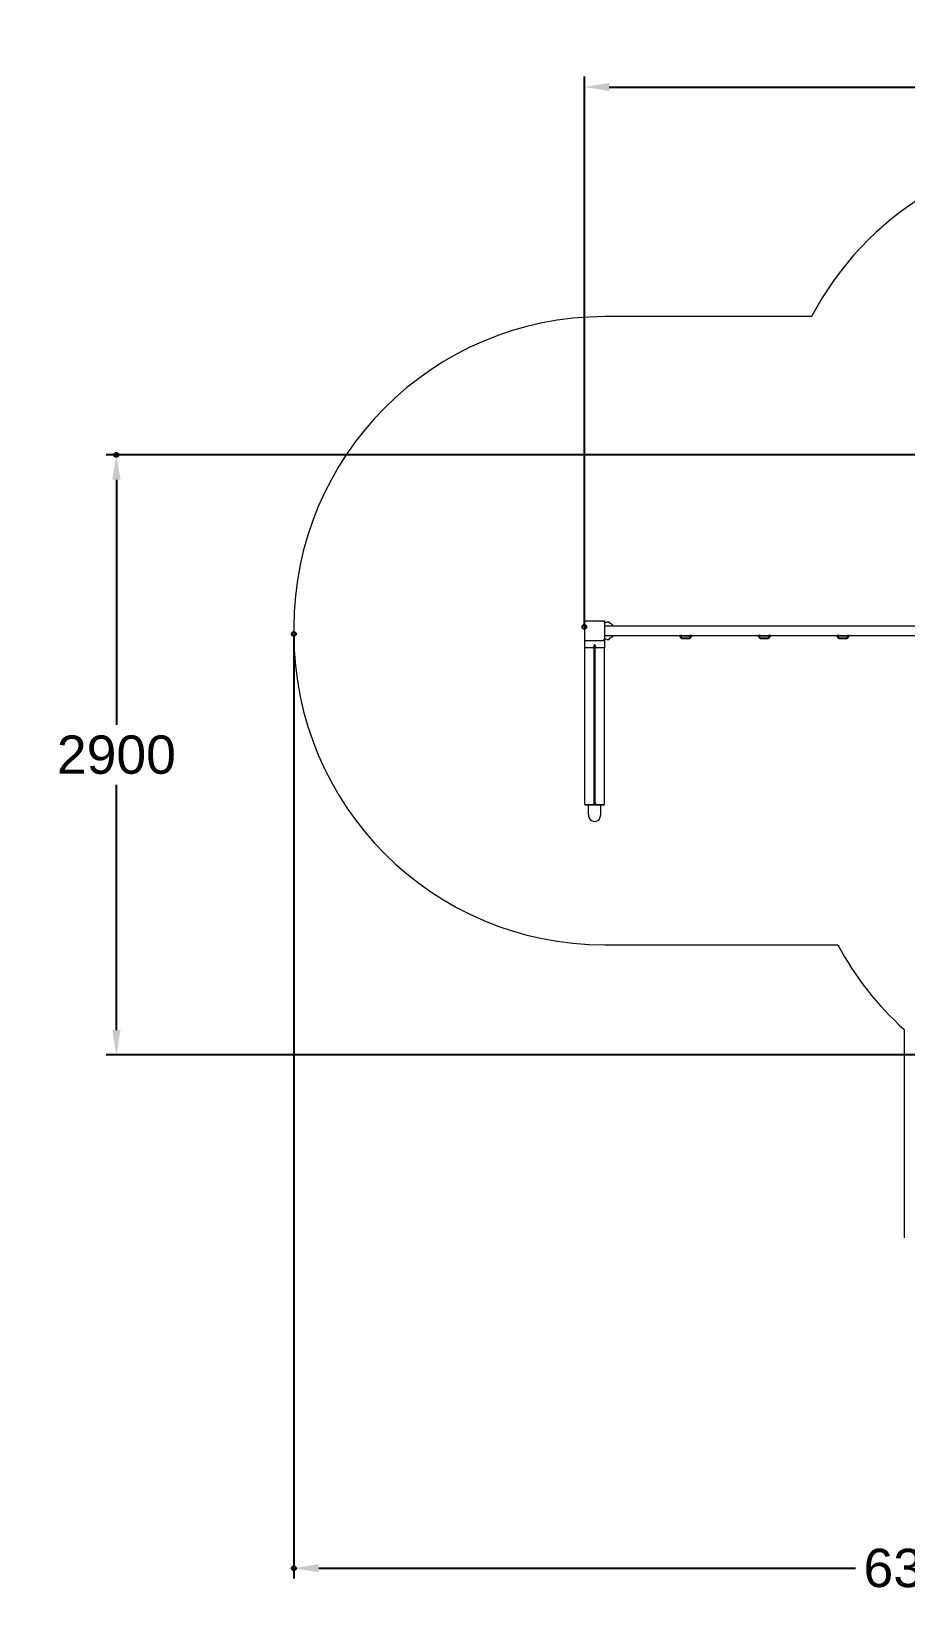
# Model space of a CAD drawing. Extents: x -10000 to 10000, y -10000 to 10000.
# Drawn here: x -5518 to -1305, y -5171 to 2491 of the extents above; entities that cross this region are included whole.
import ezdxf

# ---------------------------------------------------------------- set-up
doc = ezdxf.new("R2010")
doc.units = 0
doc.header["$LTSCALE"] = 5
doc.header["$PDMODE"] = 33
doc.header["$PDSIZE"] = 20
for name, color, linetype in [('PRODUCT', 3, 'CONTINUOUS'), ('REFERENCE', 9, 'CONTINUOUS'), ('REVIEW_REQUIRED', 30, 'CONTINUOUS'), ('SAFETY_ZONE', 1, 'CONTINUOUS')]:
    doc.layers.add(name, color=color, linetype=linetype)
doc.styles.add('LG1', font='arial.ttf', dxfattribs={"height": 185})
doc.styles.get("Standard").update_dxf_attribs({"font": 'SIMPLEX'})
doc.dimstyles.new('LG_DIM', dxfattribs={"dimtxt": 2.5, "dimasz": 2.5, "dimexe": 1.25, "dimexo": 0.625, "dimtad": 1, "dimlunit": 6, "dimtxsty": 'Standard', "dimcen": 2.5, "dimazin": 3, "dimtfac": 1, "dimtmove": 0, "dimatfit": 3, "dimarcsym": 0})

# ---------------------------------------------------------------- blocks, each defined once
blk = doc.blocks.new('*D5')
at = {"layer": 'REFERENCE', "color": 0, "transparency": 16777216}
for p in [(-4252.5, -415.2), (2090.5, -400), (-4252.5, -4924.6)]:
    blk.add_point(p, dxfattribs=at)
at = {"layer": 'REVIEW_REQUIRED', "color": 0, "lineweight": -2, "transparency": 16777216}
for p, q in [((-4252.5, -416.2), (-4252.5, -4974.6)), ((2090.5, -401), (2090.5, -4974.6)), ((-4132.5, -4924.6), (-1540.5, -4924.6)), ((1970.5, -4924.6), (-887.7, -4924.6))]:
    blk.add_line(p, q, dxfattribs=at)
at = {"layer": 'REVIEW_REQUIRED', "color": 0, "transparency": 16777216}
for points in [[(-4132.5, -4904.6), (-4132.5, -4944.6), (-4252.5, -4924.6)], [(1970.5, -4904.6), (1970.5, -4944.6), (2090.5, -4924.6)]]:
    blk.add_solid(points, dxfattribs=at)
at = {"layer": 'REVIEW_REQUIRED', "color": 4, "transparency": 16777216, "insert": (-1214.1, -4924.6), "char_height": 185, "attachment_point": 5, "style": 'LG1'}
blk.add_mtext('\\A1;6340', dxfattribs=at)
blk = doc.blocks.new('*D6')
at = {"layer": 'REFERENCE', "color": 0, "transparency": 16777216}
for p in [(-5109.2, 448.8), (-448.8, 448.8), (-286.8, -2447.3)]:
    blk.add_point(p, dxfattribs=at)
at = {"layer": 'REVIEW_REQUIRED', "color": 0, "lineweight": -2, "transparency": 16777216}
for p, q in [((-449.8, 448.8), (-5159.2, 448.8)), ((-5109.2, 328.8), (-5109.2, -854.8)), ((-5109.2, -2327.3), (-5109.2, -1143.7)), ((-287.8, -2447.3), (-5159.2, -2447.3))]:
    blk.add_line(p, q, dxfattribs=at)
at = {"layer": 'REVIEW_REQUIRED', "color": 0, "transparency": 16777216}
for points in [[(-5129.2, 328.8), (-5089.2, 328.8), (-5109.2, 448.8)], [(-5129.2, -2327.3), (-5089.2, -2327.3), (-5109.2, -2447.3)]]:
    blk.add_solid(points, dxfattribs=at)
at = {"layer": 'REVIEW_REQUIRED', "color": 4, "transparency": 16777216, "insert": (-5109.2, -999.3), "char_height": 185, "attachment_point": 5, "style": 'LG1'}
blk.add_mtext('\\A1;2900', dxfattribs=at)
blk = doc.blocks.new('*D7')
at = {"layer": 'REFERENCE', "color": 0, "transparency": 16777216}
for p in [(1178.9, 2224.3), (1178.9, 305), (-2849.3, -381)]:
    blk.add_point(p, dxfattribs=at)
at = {"layer": 'REVIEW_REQUIRED', "color": 0, "lineweight": -2, "transparency": 16777216}
for p, q in [((-2849.3, -380), (-2849.3, 2274.3)), ((-2729.3, 2224.3), (-1164.8, 2224.3)), ((1058.9, 2224.3), (-505.6, 2224.3)), ((1178.9, 306), (1178.9, 2274.3))]:
    blk.add_line(p, q, dxfattribs=at)
at = {"layer": 'REVIEW_REQUIRED', "color": 0, "transparency": 16777216}
for points in [[(-2729.3, 2244.3), (-2729.3, 2204.3), (-2849.3, 2224.3)], [(1058.9, 2244.3), (1058.9, 2204.3), (1178.9, 2224.3)]]:
    blk.add_solid(points, dxfattribs=at)
at = {"layer": 'REVIEW_REQUIRED', "color": 4, "transparency": 16777216, "insert": (-835.2, 2224.3), "char_height": 185, "attachment_point": 5, "style": 'LG1'}
blk.add_mtext('\\A1;4030', dxfattribs=at)

msp = doc.modelspace()

# ---------------------------------------------------------------- linework, layer by layer
at = {"layer": 'PRODUCT', "linetype": 'Continuous', "lineweight": 0}
for p, q in [((-2848, -448), (-2848, -352)), ((-2848, -352), (-2752, -352)), ((-2752, -352), (-2752, -448)), ((-2752, -362.3), (-2743, -359.2)), ((-448, -377.5), (-2752, -377.5)), ((-2752, -377.5), (-2752, -422.5)), ((-2727.5, -363.8), (-2727.5, -358.8)), ((-2752, -448), (-2848, -448)), ((-2847.5, -482.1), (-2847.5, -448)), ((-2752.5, -448), (-2752.5, -482.1)), ((-2752, -422.5), (-448, -422.5)), ((-2752, -437.7), (-2743, -440.8)), ((-2727.5, -441.2), (-2727.5, -436.2)), ((-2389.8, -423), (-2390.1, -422.5)), ((-2380, -438), (-2389.8, -423)), ((-2389.7, -423.1), (-2389.8, -423)), ((-2389.8, -423), (-2330.2, -423)), ((-2380, -437.5), (-2389.7, -423.1)), ((-2380, -423.3), (-2389.7, -423.1)), ((-2380, -437.5), (-2380, -423.3)), ((-2379.6, -423.4), (-2380, -423.3)), ((-2379.6, -437.1), (-2380, -437.5)), ((-2380, -438), (-2380, -437.5)), ((-2380, -437.5), (-2380, -437.5)), ((-2380, -438), (-2340, -438)), ((-2340, -423.3), (-2340.4, -423.4)), ((-2340.4, -437.1), (-2340, -437.5)), ((-2330.2, -423), (-2340, -438)), ((-2330.3, -423.1), (-2340, -437.5)), ((-2330.3, -423.1), (-2340, -423.3)), ((-2340, -423.3), (-2340, -437.5)), ((-2340, -437.5), (-2340, -437.5)), ((-2340, -437.5), (-2340, -438)), ((-2330.2, -423), (-2330.3, -423.1)), ((-2329.9, -422.5), (-2330.2, -423)), ((-2009.8, -423), (-2010.1, -422.5)), ((-2000, -438), (-2009.8, -423)), ((-2009.7, -423.1), (-2009.8, -423)), ((-2009.8, -423), (-1950.2, -423)), ((-2000, -437.5), (-2009.7, -423.1)), ((-2000, -423.3), (-2009.7, -423.1)), ((-2000, -437.5), (-2000, -423.3)), ((-1999.6, -423.4), (-2000, -423.3)), ((-1999.6, -437.1), (-2000, -437.5)), ((-2000, -438), (-2000, -437.5)), ((-2000, -437.5), (-2000, -437.5)), ((-2000, -438), (-1960, -438)), ((-1960, -423.3), (-1960.4, -423.4)), ((-1960.4, -437.1), (-1960, -437.5)), ((-1950.2, -423), (-1960, -438)), ((-1950.3, -423.1), (-1960, -437.5)), ((-1950.3, -423.1), (-1960, -423.3)), ((-1960, -423.3), (-1960, -437.5)), ((-1960, -437.5), (-1960, -437.5)), ((-1960, -437.5), (-1960, -438)), ((-1950.2, -423), (-1950.3, -423.1)), ((-1949.9, -422.5), (-1950.2, -423)), ((-1629.8, -423), (-1630.1, -422.5)), ((-1620, -438), (-1629.8, -423)), ((-1629.7, -423.1), (-1629.8, -423)), ((-1629.8, -423), (-1570.2, -423)), ((-1620, -437.5), (-1629.7, -423.1)), ((-1620, -423.3), (-1629.7, -423.1)), ((-1620, -437.5), (-1620, -423.3)), ((-1619.6, -423.4), (-1620, -423.3)), ((-1619.6, -437.1), (-1620, -437.5)), ((-1620, -438), (-1620, -437.5)), ((-1620, -437.5), (-1620, -437.5)), ((-1620, -438), (-1580, -438)), ((-1580, -423.3), (-1580.4, -423.4)), ((-1580.4, -437.1), (-1580, -437.5)), ((-1570.2, -423), (-1580, -438)), ((-1570.3, -423.1), (-1580, -437.5)), ((-1570.3, -423.1), (-1580, -423.3)), ((-1580, -423.3), (-1580, -437.5)), ((-1580, -437.5), (-1580, -437.5)), ((-1580, -437.5), (-1580, -438)), ((-1570.2, -423), (-1570.3, -423.1)), ((-1569.9, -422.5), (-1570.2, -423)), ((-2847.5, -1238.5), (-2847.5, -482.1)), ((-2811, -482.1), (-2847.5, -482.1)), ((-2797, -468.3), (-2803, -468.3)), ((-2803, -468.3), (-2803, -472.9)), ((-2803, -1231.6), (-2803, -472.9)), ((-2797, -472.9), (-2797, -468.3)), ((-2797, -1231.6), (-2797, -472.9)), ((-2752.5, -482.1), (-2789, -482.1)), ((-2752.5, -1238.5), (-2752.5, -482.1)), ((-2847.5, -1238.5), (-2811, -1238.5)), ((-2846, -1240.7), (-2846, -1238.5)), ((-2846, -1240.7), (-2754, -1240.7)), ((-2830, -1286.4), (-2830, -1240.7)), ((-2791.3, -1238.2), (-2808.7, -1238.2)), ((-2797, -1228.1), (-2803, -1228.1)), ((-2789, -1238.5), (-2752.5, -1238.5)), ((-2770, -1286.4), (-2770, -1240.7)), ((-2754, -1240.7), (-2754, -1238.5))]:
    msp.add_line(p, q, dxfattribs=at)
for centre, radius, start, end in [((-2734.6, -383.8), 26, 74.22471, 109), ((-2734.6, -416.2), 26, 251, 285.77529), ((-2360, -407), 16, 255.77911, 270), ((-2360, -407), 15.5, 269.26999, 270), ((-2360, -407), 15.5, 270, 270.73001), ((-2360, -407), 16, 270, 284.22089), ((-1980, -407), 16, 255.77911, 270), ((-1980, -407), 15.5, 269.26999, 270), ((-1980, -407), 15.5, 270, 270.73001), ((-1980, -407), 16, 270, 284.22089), ((-1600, -407), 16, 255.77911, 270), ((-1600, -407), 15.5, 269.26999, 270), ((-1600, -407), 15.5, 270, 270.73001), ((-1600, -407), 16, 270, 284.22089)]:
    msp.add_arc(centre, radius, start, end, dxfattribs=at)
for centre, major_axis, ratio, start_param, end_param in [((-2773.4, -387.7), (66.8, -11.6), 0.701836, 0.456134, 0.481936), ((-2773.4, -412.3), (-66.8, -11.6), 0.701836, 2.659657, 2.685459), ((-2811, -472.9), (0, -9.24), 0.866025, 0, 1.570796), ((-2789, -472.9), (0, -9.24), 0.866025, 4.712389, 6.283185), ((-2800, -1286.4), (0, -34.6), 0.866025, 4.712389, 7.853982), ((-2811, -1231.6), (-8, 0), 0.866025, 1.570796, 3.141593), ((-2789, -1231.6), (-8, 0), 0.866025, 0, 1.570796)]:
    msp.add_ellipse(centre, major_axis=major_axis, ratio=ratio, start_param=start_param, end_param=end_param, dxfattribs=at)
for points, knots in [([(-2843.4, -356.6), (-2843.4, -356.6), (-2843.4, -356.6), (-2843.9, -356.1), (-2844.5, -355.5), (-2846.1, -353.9), (-2846.9, -353.1), (-2847.8, -352.2), (-2848, -352), (-2848, -352)], [-0.054665, -0.054665, -0.054665, -0.054665, 0, 0, 2.886993, 2.886993, 9.76026, 9.76026, 14.748006, 14.748006, 14.748006, 14.748006]), ([(-2756.6, -356.6), (-2756.6, -356.6), (-2756.6, -356.6), (-2756.1, -356.1), (-2755.5, -355.5), (-2753.9, -353.9), (-2753.1, -353.1), (-2752.2, -352.2), (-2752, -352), (-2752, -352)], [-0.054665, -0.054665, -0.054665, -0.054665, 0, 0, 2.886993, 2.886993, 9.76026, 9.76026, 14.748006, 14.748006, 14.748006, 14.748006]), ([(-2710.4, -376.3), (-2711.1, -374.9), (-2712, -373.5), (-2713.4, -372), (-2713.7, -371.6), (-2714.3, -371), (-2714.6, -370.7), (-2715.6, -369.8), (-2716.3, -369.2), (-2717.8, -368.2), (-2718.6, -367.7), (-2719.8, -366.9), (-2720.2, -366.7), (-2721, -366.3), (-2721.5, -366), (-2723.7, -365), (-2725.5, -364.3), (-2727.5, -363.8)], [0.00000056, 0.00000056, 0.00000056, 0.00000056, 0.00599976, 0.00599976, 0.00749957, 0.00749957, 0.00899937, 0.00899937, 0.01199897, 0.01199897, 0.01499857, 0.01499857, 0.01649837, 0.01649837, 0.01799817, 0.01799817, 0.02399737, 0.02399737, 0.02399737, 0.02399737]), ([(-2712.6, -372.9), (-2712.8, -372.7), (-2713, -372.5), (-2713.4, -372), (-2713.7, -371.6), (-2714.3, -371), (-2714.6, -370.7), (-2715.1, -370.3), (-2715.3, -370.1), (-2715.5, -370)], [0.00495113, 0.00495113, 0.00495113, 0.00495113, 0.005999765, 0.005999765, 0.007499565, 0.007499565, 0.008999366, 0.008999366, 0.009725422, 0.009725422, 0.009725422, 0.009725422]), ([(-2712.6, -372.9), (-2712.8, -372.7), (-2713, -372.5), (-2713.4, -372), (-2713.7, -371.6), (-2714.3, -371), (-2714.6, -370.7), (-2715.1, -370.3), (-2715.3, -370.1), (-2715.5, -370)], [0.00495113, 0.00495113, 0.00495113, 0.00495113, 0.005999765, 0.005999765, 0.007499565, 0.007499565, 0.008999366, 0.008999366, 0.009725422, 0.009725422, 0.009725422, 0.009725422]), ([(-2712.6, -372.9), (-2712.8, -372.7), (-2713, -372.5), (-2713.4, -372), (-2713.7, -371.6), (-2714.3, -371), (-2714.6, -370.7), (-2715.1, -370.3), (-2715.3, -370.1), (-2715.5, -370)], [0.00495113, 0.00495113, 0.00495113, 0.00495113, 0.005999765, 0.005999765, 0.007499565, 0.007499565, 0.008999366, 0.008999366, 0.009725422, 0.009725422, 0.009725422, 0.009725422]), ([(-2713.3, -372.1), (-2713.3, -372.1), (-2713.2, -372.2), (-2712, -373.5), (-2711.1, -374.9), (-2710.4, -376.3)], [0.017683201, 0.017683201, 0.017683201, 0.017683201, 0.018003575, 0.018003575, 0.024004698, 0.024004698, 0.024004698, 0.024004698]), ([(-2843.4, -443.4), (-2843.4, -443.4), (-2843.4, -443.4), (-2843.9, -443.9), (-2844.5, -444.5), (-2846.1, -446.1), (-2846.9, -446.9), (-2847.8, -447.8), (-2848, -448), (-2848, -448)], [-0.054665, -0.054665, -0.054665, -0.054665, 0, 0, 2.886993, 2.886993, 9.76026, 9.76026, 14.748006, 14.748006, 14.748006, 14.748006]), ([(-2752, -448), (-2752, -448), (-2752.2, -447.8), (-2753.1, -446.9), (-2753.9, -446.1), (-2755.5, -444.5), (-2756.1, -443.9), (-2756.6, -443.4), (-2756.6, -443.4), (-2756.6, -443.4)], [20.558259, 20.558259, 20.558259, 20.558259, 24.227592, 24.227592, 29.284044, 29.284044, 31.407917, 31.407917, 31.448132, 31.448132, 31.448132, 31.448132]), ([(-2710.4, -423.7), (-2711.1, -425.1), (-2712, -426.5), (-2713.4, -428), (-2713.7, -428.4), (-2714.3, -429), (-2714.6, -429.3), (-2715.6, -430.2), (-2716.3, -430.8), (-2717.8, -431.8), (-2718.6, -432.3), (-2719.8, -433.1), (-2720.2, -433.3), (-2721, -433.7), (-2721.5, -434), (-2723.7, -435), (-2725.5, -435.7), (-2727.5, -436.2)], [0.00000056, 0.00000056, 0.00000056, 0.00000056, 0.00599976, 0.00599976, 0.00749957, 0.00749957, 0.00899937, 0.00899937, 0.01199897, 0.01199897, 0.01499857, 0.01499857, 0.01649837, 0.01649837, 0.01799817, 0.01799817, 0.02399737, 0.02399737, 0.02399737, 0.02399737]), ([(-2712.6, -427.1), (-2712.8, -427.3), (-2713, -427.5), (-2713.4, -428), (-2713.7, -428.4), (-2714.3, -429), (-2714.6, -429.3), (-2715.1, -429.7), (-2715.3, -429.9), (-2715.5, -430)], [0.00495113, 0.00495113, 0.00495113, 0.00495113, 0.005999765, 0.005999765, 0.007499565, 0.007499565, 0.008999366, 0.008999366, 0.009725422, 0.009725422, 0.009725422, 0.009725422]), ([(-2712.6, -427.1), (-2712.8, -427.3), (-2713, -427.5), (-2713.4, -428), (-2713.7, -428.4), (-2714.3, -429), (-2714.6, -429.3), (-2715.1, -429.7), (-2715.3, -429.9), (-2715.5, -430)], [0.00495113, 0.00495113, 0.00495113, 0.00495113, 0.005999765, 0.005999765, 0.007499565, 0.007499565, 0.008999366, 0.008999366, 0.009725422, 0.009725422, 0.009725422, 0.009725422]), ([(-2712.6, -427.1), (-2712.8, -427.3), (-2713, -427.5), (-2713.4, -428), (-2713.7, -428.4), (-2714.3, -429), (-2714.6, -429.3), (-2715.1, -429.7), (-2715.3, -429.9), (-2715.5, -430)], [0.00495113, 0.00495113, 0.00495113, 0.00495113, 0.005999765, 0.005999765, 0.007499565, 0.007499565, 0.008999366, 0.008999366, 0.009725422, 0.009725422, 0.009725422, 0.009725422]), ([(-2713.3, -427.9), (-2713.3, -427.9), (-2713.2, -427.8), (-2712, -426.5), (-2711.1, -425.1), (-2710.4, -423.7)], [0.017683201, 0.017683201, 0.017683201, 0.017683201, 0.018003575, 0.018003575, 0.024004698, 0.024004698, 0.024004698, 0.024004698]), ([(-2379.6, -423.4), (-2379.5, -423.5), (-2379.3, -423.5), (-2378.8, -423.6), (-2378.5, -423.6), (-2377.8, -423.7), (-2377.3, -423.7), (-2376.4, -423.8), (-2375.8, -423.9), (-2374.5, -423.9), (-2373.8, -424), (-2372.5, -424), (-2372.1, -424), (-2371.1, -424.1), (-2370.6, -424.1), (-2369.4, -424.1), (-2368.8, -424.1), (-2367.8, -424.1), (-2367.4, -424.2), (-2366.7, -424.2), (-2366.3, -424.2), (-2365.4, -424.2), (-2365, -424.2), (-2364.1, -424.2), (-2363.6, -424.2), (-2362.7, -424.2), (-2362.1, -424.2), (-2361.3, -424.2), (-2361.1, -424.2), (-2360.5, -424.2), (-2360.3, -424.2), (-2360, -424.2)], [0.01047501, 0.01047501, 0.01047501, 0.01047501, 0.01693541, 0.01693541, 0.02339581, 0.02339581, 0.02985621, 0.02985621, 0.03631661, 0.03631661, 0.04277702, 0.04277702, 0.04600722, 0.04600722, 0.04923742, 0.04923742, 0.05246762, 0.05246762, 0.05408272, 0.05408272, 0.05569782, 0.05569782, 0.05731292, 0.05731292, 0.05892802, 0.05892802, 0.06054312, 0.06054312, 0.06135067, 0.06135067, 0.06215822, 0.06215822, 0.06215822, 0.06215822]), ([(-2360, -435.6), (-2360.5, -435.6), (-2361.1, -435.6), (-2361.9, -435.6), (-2362.1, -435.6), (-2362.7, -435.6), (-2362.9, -435.6), (-2363.6, -435.6), (-2364.1, -435.6), (-2364.8, -435.6), (-2365, -435.6), (-2365.5, -435.6), (-2365.7, -435.6), (-2366.7, -435.7), (-2367.4, -435.7), (-2368.5, -435.7), (-2368.8, -435.8), (-2369.4, -435.8), (-2369.7, -435.8), (-2370.6, -435.8), (-2371.1, -435.9), (-2372.1, -435.9), (-2372.5, -436), (-2373.4, -436), (-2373.8, -436.1), (-2374.5, -436.2), (-2374.8, -436.2), (-2375.8, -436.3), (-2376.4, -436.4), (-2377.3, -436.5), (-2377.8, -436.6), (-2378.8, -436.8), (-2379.3, -437), (-2379.6, -437.1)], [0.06175443, 0.06175443, 0.06175443, 0.06175443, 0.06334678, 0.06334678, 0.06414295, 0.06414295, 0.06493913, 0.06493913, 0.06653147, 0.06653147, 0.06732765, 0.06732765, 0.06812382, 0.06812382, 0.07130852, 0.07130852, 0.07290086, 0.07290086, 0.07449321, 0.07449321, 0.0776779, 0.0776779, 0.0808626, 0.0808626, 0.08404729, 0.08404729, 0.08723199, 0.08723199, 0.09360138, 0.09360138, 0.09997077, 0.09997077, 0.11270954, 0.11270954, 0.11270954, 0.11270954]), ([(-2360, -424.2), (-2359.7, -424.2), (-2359.5, -424.2), (-2358.9, -424.2), (-2358.6, -424.2), (-2357.8, -424.2), (-2357.3, -424.2), (-2356.6, -424.2), (-2356.3, -424.2), (-2355.9, -424.2), (-2355.6, -424.2), (-2354.9, -424.2), (-2354.5, -424.2), (-2353.7, -424.2), (-2353.3, -424.2), (-2352.5, -424.2), (-2352.2, -424.1), (-2351.2, -424.1), (-2350.5, -424.1), (-2349.4, -424.1), (-2348.9, -424.1), (-2347.9, -424), (-2347.4, -424), (-2346.2, -424), (-2345.4, -423.9), (-2344.2, -423.9), (-2343.6, -423.8), (-2342.9, -423.8), (-2342.7, -423.7), (-2342.2, -423.7), (-2342.1, -423.7), (-2341.2, -423.6), (-2340.7, -423.5), (-2340.4, -423.4)], [0.06215822, 0.06215822, 0.06215822, 0.06215822, 0.0629713, 0.0629713, 0.06378437, 0.06378437, 0.06541052, 0.06541052, 0.0662236, 0.0662236, 0.06703667, 0.06703667, 0.06866282, 0.06866282, 0.07028897, 0.07028897, 0.07191512, 0.07191512, 0.07516742, 0.07516742, 0.07841972, 0.07841972, 0.08167202, 0.08167202, 0.08817662, 0.08817662, 0.09468122, 0.09468122, 0.09793352, 0.09793352, 0.10118582, 0.10118582, 0.11419502, 0.11419502, 0.11419502, 0.11419502]), ([(-2340.4, -437.1), (-2340.7, -437), (-2341.2, -436.8), (-2342.2, -436.6), (-2342.6, -436.5), (-2343.4, -436.4), (-2343.6, -436.4), (-2344.2, -436.3), (-2344.5, -436.3), (-2345.4, -436.2), (-2346.2, -436.1), (-2347.4, -436), (-2347.9, -435.9), (-2348.8, -435.9), (-2349.4, -435.8), (-2350.2, -435.8), (-2350.5, -435.8), (-2351.1, -435.8), (-2351.5, -435.7), (-2352.5, -435.7), (-2353.2, -435.7), (-2354.5, -435.6), (-2354.9, -435.6), (-2355.8, -435.6), (-2356.3, -435.6), (-2357.1, -435.6), (-2357.3, -435.6), (-2357.8, -435.6), (-2358.1, -435.6), (-2358.6, -435.6), (-2358.9, -435.6), (-2359.4, -435.6), (-2359.7, -435.6), (-2360, -435.6)], [0.01043898, 0.01043898, 0.01043898, 0.01043898, 0.02326784, 0.02326784, 0.02968227, 0.02968227, 0.03288949, 0.03288949, 0.03609671, 0.03609671, 0.04251114, 0.04251114, 0.04571835, 0.04571835, 0.04892557, 0.04892557, 0.05052918, 0.05052918, 0.05213278, 0.05213278, 0.05534, 0.05534, 0.05694361, 0.05694361, 0.05854722, 0.05854722, 0.05934902, 0.05934902, 0.06015082, 0.06015082, 0.06095263, 0.06095263, 0.06175443, 0.06175443, 0.06175443, 0.06175443]), ([(-1999.6, -423.4), (-1999.5, -423.5), (-1999.3, -423.5), (-1998.8, -423.6), (-1998.5, -423.6), (-1997.8, -423.7), (-1997.3, -423.7), (-1996.4, -423.8), (-1995.8, -423.9), (-1994.5, -423.9), (-1993.8, -424), (-1992.5, -424), (-1992.1, -424), (-1991.1, -424.1), (-1990.6, -424.1), (-1989.4, -424.1), (-1988.8, -424.1), (-1987.8, -424.1), (-1987.4, -424.2), (-1986.7, -424.2), (-1986.3, -424.2), (-1985.4, -424.2), (-1985, -424.2), (-1984.1, -424.2), (-1983.6, -424.2), (-1982.7, -424.2), (-1982.1, -424.2), (-1981.3, -424.2), (-1981.1, -424.2), (-1980.5, -424.2), (-1980.3, -424.2), (-1980, -424.2)], [0.01047501, 0.01047501, 0.01047501, 0.01047501, 0.01693541, 0.01693541, 0.02339581, 0.02339581, 0.02985621, 0.02985621, 0.03631661, 0.03631661, 0.04277702, 0.04277702, 0.04600722, 0.04600722, 0.04923742, 0.04923742, 0.05246762, 0.05246762, 0.05408272, 0.05408272, 0.05569782, 0.05569782, 0.05731292, 0.05731292, 0.05892802, 0.05892802, 0.06054312, 0.06054312, 0.06135067, 0.06135067, 0.06215822, 0.06215822, 0.06215822, 0.06215822]), ([(-1980, -435.6), (-1980.5, -435.6), (-1981.1, -435.6), (-1981.9, -435.6), (-1982.1, -435.6), (-1982.7, -435.6), (-1982.9, -435.6), (-1983.6, -435.6), (-1984.1, -435.6), (-1984.8, -435.6), (-1985, -435.6), (-1985.5, -435.6), (-1985.7, -435.6), (-1986.7, -435.7), (-1987.4, -435.7), (-1988.5, -435.7), (-1988.8, -435.8), (-1989.4, -435.8), (-1989.7, -435.8), (-1990.6, -435.8), (-1991.1, -435.9), (-1992.1, -435.9), (-1992.5, -436), (-1993.4, -436), (-1993.8, -436.1), (-1994.5, -436.2), (-1994.8, -436.2), (-1995.8, -436.3), (-1996.4, -436.4), (-1997.3, -436.5), (-1997.8, -436.6), (-1998.8, -436.8), (-1999.3, -437), (-1999.6, -437.1)], [0.06175443, 0.06175443, 0.06175443, 0.06175443, 0.06334678, 0.06334678, 0.06414295, 0.06414295, 0.06493913, 0.06493913, 0.06653147, 0.06653147, 0.06732765, 0.06732765, 0.06812382, 0.06812382, 0.07130852, 0.07130852, 0.07290086, 0.07290086, 0.07449321, 0.07449321, 0.0776779, 0.0776779, 0.0808626, 0.0808626, 0.08404729, 0.08404729, 0.08723199, 0.08723199, 0.09360138, 0.09360138, 0.09997077, 0.09997077, 0.11270954, 0.11270954, 0.11270954, 0.11270954]), ([(-1980, -424.2), (-1979.7, -424.2), (-1979.5, -424.2), (-1978.9, -424.2), (-1978.6, -424.2), (-1977.8, -424.2), (-1977.3, -424.2), (-1976.6, -424.2), (-1976.3, -424.2), (-1975.9, -424.2), (-1975.6, -424.2), (-1974.9, -424.2), (-1974.5, -424.2), (-1973.7, -424.2), (-1973.3, -424.2), (-1972.5, -424.2), (-1972.2, -424.1), (-1971.2, -424.1), (-1970.5, -424.1), (-1969.4, -424.1), (-1968.9, -424.1), (-1967.9, -424), (-1967.4, -424), (-1966.2, -424), (-1965.4, -423.9), (-1964.2, -423.9), (-1963.6, -423.8), (-1962.9, -423.8), (-1962.7, -423.7), (-1962.2, -423.7), (-1962.1, -423.7), (-1961.2, -423.6), (-1960.7, -423.5), (-1960.4, -423.4)], [0.06215822, 0.06215822, 0.06215822, 0.06215822, 0.0629713, 0.0629713, 0.06378437, 0.06378437, 0.06541052, 0.06541052, 0.0662236, 0.0662236, 0.06703667, 0.06703667, 0.06866282, 0.06866282, 0.07028897, 0.07028897, 0.07191512, 0.07191512, 0.07516742, 0.07516742, 0.07841972, 0.07841972, 0.08167202, 0.08167202, 0.08817662, 0.08817662, 0.09468122, 0.09468122, 0.09793352, 0.09793352, 0.10118582, 0.10118582, 0.11419502, 0.11419502, 0.11419502, 0.11419502]), ([(-1960.4, -437.1), (-1960.7, -437), (-1961.2, -436.8), (-1962.2, -436.6), (-1962.6, -436.5), (-1963.4, -436.4), (-1963.6, -436.4), (-1964.2, -436.3), (-1964.5, -436.3), (-1965.4, -436.2), (-1966.2, -436.1), (-1967.4, -436), (-1967.9, -435.9), (-1968.8, -435.9), (-1969.4, -435.8), (-1970.2, -435.8), (-1970.5, -435.8), (-1971.1, -435.8), (-1971.5, -435.7), (-1972.5, -435.7), (-1973.2, -435.7), (-1974.5, -435.6), (-1974.9, -435.6), (-1975.8, -435.6), (-1976.3, -435.6), (-1977.1, -435.6), (-1977.3, -435.6), (-1977.8, -435.6), (-1978.1, -435.6), (-1978.6, -435.6), (-1978.9, -435.6), (-1979.4, -435.6), (-1979.7, -435.6), (-1980, -435.6)], [0.01043898, 0.01043898, 0.01043898, 0.01043898, 0.02326784, 0.02326784, 0.02968227, 0.02968227, 0.03288949, 0.03288949, 0.03609671, 0.03609671, 0.04251114, 0.04251114, 0.04571835, 0.04571835, 0.04892557, 0.04892557, 0.05052918, 0.05052918, 0.05213278, 0.05213278, 0.05534, 0.05534, 0.05694361, 0.05694361, 0.05854722, 0.05854722, 0.05934902, 0.05934902, 0.06015082, 0.06015082, 0.06095263, 0.06095263, 0.06175443, 0.06175443, 0.06175443, 0.06175443]), ([(-1619.6, -423.4), (-1619.5, -423.5), (-1619.3, -423.5), (-1618.8, -423.6), (-1618.5, -423.6), (-1617.8, -423.7), (-1617.3, -423.7), (-1616.4, -423.8), (-1615.8, -423.9), (-1614.5, -423.9), (-1613.8, -424), (-1612.5, -424), (-1612.1, -424), (-1611.1, -424.1), (-1610.6, -424.1), (-1609.4, -424.1), (-1608.8, -424.1), (-1607.8, -424.1), (-1607.4, -424.2), (-1606.7, -424.2), (-1606.3, -424.2), (-1605.4, -424.2), (-1605, -424.2), (-1604.1, -424.2), (-1603.6, -424.2), (-1602.7, -424.2), (-1602.1, -424.2), (-1601.3, -424.2), (-1601.1, -424.2), (-1600.5, -424.2), (-1600.3, -424.2), (-1600, -424.2)], [0.01047501, 0.01047501, 0.01047501, 0.01047501, 0.01693541, 0.01693541, 0.02339581, 0.02339581, 0.02985621, 0.02985621, 0.03631661, 0.03631661, 0.04277702, 0.04277702, 0.04600722, 0.04600722, 0.04923742, 0.04923742, 0.05246762, 0.05246762, 0.05408272, 0.05408272, 0.05569782, 0.05569782, 0.05731292, 0.05731292, 0.05892802, 0.05892802, 0.06054312, 0.06054312, 0.06135067, 0.06135067, 0.06215822, 0.06215822, 0.06215822, 0.06215822]), ([(-1600, -435.6), (-1600.5, -435.6), (-1601.1, -435.6), (-1601.9, -435.6), (-1602.1, -435.6), (-1602.7, -435.6), (-1602.9, -435.6), (-1603.6, -435.6), (-1604.1, -435.6), (-1604.8, -435.6), (-1605, -435.6), (-1605.5, -435.6), (-1605.7, -435.6), (-1606.7, -435.7), (-1607.4, -435.7), (-1608.5, -435.7), (-1608.8, -435.8), (-1609.4, -435.8), (-1609.7, -435.8), (-1610.6, -435.8), (-1611.1, -435.9), (-1612.1, -435.9), (-1612.5, -436), (-1613.4, -436), (-1613.8, -436.1), (-1614.5, -436.2), (-1614.8, -436.2), (-1615.8, -436.3), (-1616.4, -436.4), (-1617.3, -436.5), (-1617.8, -436.6), (-1618.8, -436.8), (-1619.3, -437), (-1619.6, -437.1)], [0.06175443, 0.06175443, 0.06175443, 0.06175443, 0.06334678, 0.06334678, 0.06414295, 0.06414295, 0.06493913, 0.06493913, 0.06653147, 0.06653147, 0.06732765, 0.06732765, 0.06812382, 0.06812382, 0.07130852, 0.07130852, 0.07290086, 0.07290086, 0.07449321, 0.07449321, 0.0776779, 0.0776779, 0.0808626, 0.0808626, 0.08404729, 0.08404729, 0.08723199, 0.08723199, 0.09360138, 0.09360138, 0.09997077, 0.09997077, 0.11270954, 0.11270954, 0.11270954, 0.11270954]), ([(-1600, -424.2), (-1599.7, -424.2), (-1599.5, -424.2), (-1598.9, -424.2), (-1598.6, -424.2), (-1597.8, -424.2), (-1597.3, -424.2), (-1596.6, -424.2), (-1596.3, -424.2), (-1595.9, -424.2), (-1595.6, -424.2), (-1594.9, -424.2), (-1594.5, -424.2), (-1593.7, -424.2), (-1593.3, -424.2), (-1592.5, -424.2), (-1592.2, -424.1), (-1591.2, -424.1), (-1590.5, -424.1), (-1589.4, -424.1), (-1588.9, -424.1), (-1587.9, -424), (-1587.4, -424), (-1586.2, -424), (-1585.4, -423.9), (-1584.2, -423.9), (-1583.6, -423.8), (-1582.9, -423.8), (-1582.7, -423.7), (-1582.2, -423.7), (-1582.1, -423.7), (-1581.2, -423.6), (-1580.7, -423.5), (-1580.4, -423.4)], [0.06215822, 0.06215822, 0.06215822, 0.06215822, 0.0629713, 0.0629713, 0.06378437, 0.06378437, 0.06541052, 0.06541052, 0.0662236, 0.0662236, 0.06703667, 0.06703667, 0.06866282, 0.06866282, 0.07028897, 0.07028897, 0.07191512, 0.07191512, 0.07516742, 0.07516742, 0.07841972, 0.07841972, 0.08167202, 0.08167202, 0.08817662, 0.08817662, 0.09468122, 0.09468122, 0.09793352, 0.09793352, 0.10118582, 0.10118582, 0.11419502, 0.11419502, 0.11419502, 0.11419502]), ([(-1580.4, -437.1), (-1580.7, -437), (-1581.2, -436.8), (-1582.2, -436.6), (-1582.6, -436.5), (-1583.4, -436.4), (-1583.6, -436.4), (-1584.2, -436.3), (-1584.5, -436.3), (-1585.4, -436.2), (-1586.2, -436.1), (-1587.4, -436), (-1587.9, -435.9), (-1588.8, -435.9), (-1589.4, -435.8), (-1590.2, -435.8), (-1590.5, -435.8), (-1591.1, -435.8), (-1591.5, -435.7), (-1592.5, -435.7), (-1593.2, -435.7), (-1594.5, -435.6), (-1594.9, -435.6), (-1595.8, -435.6), (-1596.3, -435.6), (-1597.1, -435.6), (-1597.3, -435.6), (-1597.8, -435.6), (-1598.1, -435.6), (-1598.6, -435.6), (-1598.9, -435.6), (-1599.4, -435.6), (-1599.7, -435.6), (-1600, -435.6)], [0.01043898, 0.01043898, 0.01043898, 0.01043898, 0.02326784, 0.02326784, 0.02968227, 0.02968227, 0.03288949, 0.03288949, 0.03609671, 0.03609671, 0.04251114, 0.04251114, 0.04571835, 0.04571835, 0.04892557, 0.04892557, 0.05052918, 0.05052918, 0.05213278, 0.05213278, 0.05534, 0.05534, 0.05694361, 0.05694361, 0.05854722, 0.05854722, 0.05934902, 0.05934902, 0.06015082, 0.06015082, 0.06095263, 0.06095263, 0.06175443, 0.06175443, 0.06175443, 0.06175443])]:
    msp.add_open_spline(points, degree=3, knots=knots, dxfattribs=at)
for points in [[(-2719, -367.4), (-2719, -367.4), (-2719.1, -367.3), (-2719.2, -367.3)], [(-2719, -367.4), (-2719, -367.4), (-2719.1, -367.3), (-2719.2, -367.3)], [(-2719, -367.4), (-2719, -367.4), (-2719.1, -367.3), (-2719.2, -367.3)], [(-2719, -367.4), (-2719, -367.4), (-2719.1, -367.3), (-2719.2, -367.3)], [(-2715, -370.3), (-2715.2, -370.2), (-2715.3, -370.1), (-2715.5, -370)], [(-2712.6, -372.9), (-2712.8, -372.7), (-2712.9, -372.5), (-2713.1, -372.3)], [(-2719, -432.6), (-2719, -432.6), (-2719.1, -432.7), (-2719.2, -432.7)], [(-2719, -432.6), (-2719, -432.6), (-2719.1, -432.7), (-2719.2, -432.7)], [(-2719, -432.6), (-2719, -432.6), (-2719.1, -432.7), (-2719.2, -432.7)], [(-2719, -432.6), (-2719, -432.6), (-2719.1, -432.7), (-2719.2, -432.7)], [(-2715, -429.7), (-2715.2, -429.8), (-2715.3, -429.9), (-2715.5, -430)], [(-2712.6, -427.1), (-2712.8, -427.3), (-2712.9, -427.5), (-2713.1, -427.7)]]:
    msp.add_open_spline(points, degree=3, dxfattribs=at)
at = {"layer": 'REVIEW_REQUIRED', "invisible_edges": 15}
msp.add_3dface([(-10000, -10000, -5), (10000, -10000, -5), (10000, 10000, -5), (-10000, 10000, -5)], dxfattribs=at)
at = {"layer": 'SAFETY_ZONE', "linetype": 'Continuous', "lineweight": 0}
for p, q in [((-1752.1, 1116.2), (-2751.5, 1116.2)), ((-4252.5, -384.8), (-4252.5, -415.2)), ((-2751.5, -1916.2), (-1625.4, -1916.2)), ((-1304.8, -2325), (-1304.8, -3330.4))]:
    msp.add_line(p, q, dxfattribs=at)
for centre, radius, start, end in [((-421.5, 421.5), 1501, 90, 152.43046), ((-2751.5, -384.8), 1501, 90, 180), ((-2751.5, -415.2), 1501, 180, 270), ((-302.7, -1209.1), 1499.9, 208.12654, 228.07419)]:
    msp.add_arc(centre, radius, start, end, dxfattribs=at)

# ---------------------------------------------------------------- dimensions: what is measured, and where the dimension line sits
at = {"layer": 'REVIEW_REQUIRED'}
dim = msp.add_linear_dim(base=(1178.9, 2224.3), p1=(-2849.3, -381), p2=(1178.9, 305), dimstyle='LG_DIM', override={"dimtxt": 185, "dimasz": 120, "dimexe": 50, "dimexo": 1, "dimgap": 50, "dimtad": 0, "dimtih": 1, "dimtoh": 1, "dimdec": 0, "dimrnd": 10, "dimlunit": 2, "dimtxsty": 'LG1', "dimclrt": 4, "dimadec": 4, "dimtdec": 0}, dxfattribs=at)
dim.commit()
dim.dimension.update_dxf_attribs({"geometry": '*D7', "text_midpoint": (-835.2, 2224.3)})
dim = msp.add_linear_dim(base=(-5109.2, 448.8), p1=(-286.8, -2447.3), p2=(-448.8, 448.8), angle=90, dimstyle='LG_DIM', override={"dimtxt": 185, "dimasz": 120, "dimexe": 50, "dimexo": 1, "dimgap": 50, "dimtad": 0, "dimtih": 1, "dimtoh": 1, "dimdec": 0, "dimrnd": 10, "dimlunit": 2, "dimtxsty": 'LG1', "dimclrt": 4, "dimadec": 4, "dimtdec": 0}, dxfattribs=at)
dim.commit()
dim.dimension.update_dxf_attribs({"geometry": '*D6', "text_midpoint": (-5109.2, -999.3)})
dim = msp.add_linear_dim(base=(-4252.5, -4924.6), p1=(2090.5, -400), p2=(-4252.5, -415.2), dimstyle='LG_DIM', override={"dimtxt": 185, "dimasz": 120, "dimexe": 50, "dimexo": 1, "dimgap": 50, "dimtad": 0, "dimtih": 1, "dimtoh": 1, "dimdec": 0, "dimrnd": 10, "dimlunit": 2, "dimtxsty": 'LG1', "dimclrt": 4, "dimadec": 4, "dimtdec": 0}, dxfattribs=at)
dim.commit()
dim.dimension.update_dxf_attribs({"geometry": '*D5', "text_midpoint": (-1214.1, -4924.6), "dimtype": 160})

doc.saveas('drawing.dxf')
